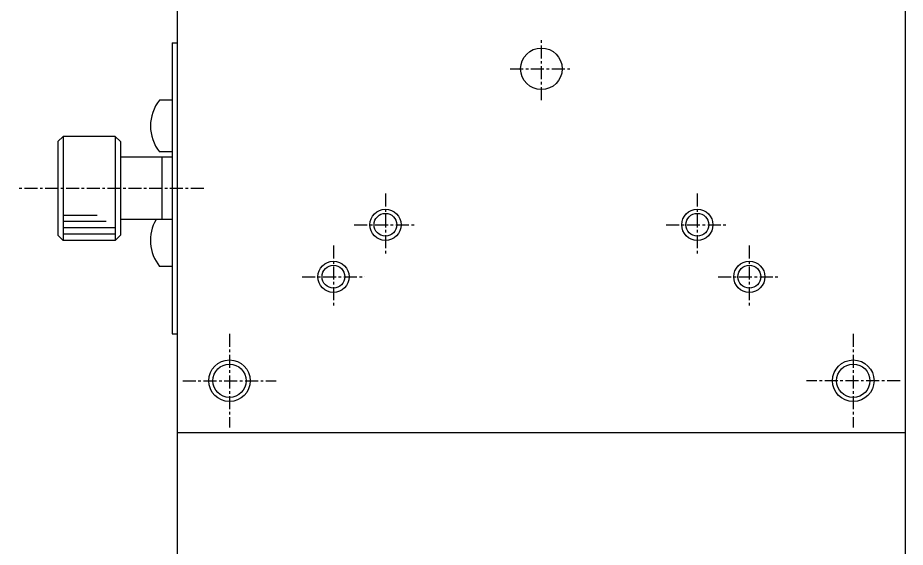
# Model space of a CAD drawing. Extents: x 79 to 327, y 129 to 372.
# Drawn here: x 228.2 to 313.6, y 229 to 279.9 of the extents above; entities that cross this region are included whole.
import ezdxf

# ---------------------------------------------------------------- set-up
doc = ezdxf.new("R2010")
doc.units = 0
doc.linetypes.add('CENTER', pattern=[2, 1.25, -0.25, 0.25, -0.25])
doc.layers.get('0').update_dxf_attribs({"linetype": 'CONTINUOUS'})
doc.layers.add('CENTER', color=1, linetype='CENTER')

msp = doc.modelspace()

# ---------------------------------------------------------------- linework, layer by layer
at = {"color": 7, "linetype": 'CONTINUOUS'}
for p, q in [((243.6, 216.01), (243.6, 309.01)), ((313.6, 309.01), (313.6, 241.01)), ((313.6, 309.01), (313.6, 216.01)), ((243.1, 277.51), (243.6, 277.51)), ((243.1, 277.51), (243.1, 249.51)), ((243.1, 272.01), (241.878, 272.01)), ((232.1, 268.01), (232.6, 268.51)), ((237.6, 268.51), (232.6, 268.51)), ((237.6, 268.51), (238.1, 268.01)), ((232.1, 268.01), (232.1, 259.01)), ((238.1, 268.01), (238.1, 259.01)), ((243.1, 266.51), (238.1, 266.51)), ((243.1, 267.01), (241.878, 267.01)), ((242.1, 266.51), (242.1, 260.51)), ((243.1, 260.51), (238.1, 260.51)), ((232.6, 258.51), (232.1, 259.01)), ((238.1, 259.01), (237.6, 258.51)), ((237.6, 258.51), (232.6, 258.51)), ((243.1, 256.01), (241.878, 256.01)), ((243.1, 249.51), (243.6, 249.51)), ((313.6, 240.01), (243.6, 240.01))]:
    msp.add_line(p, q, dxfattribs=at)
at = {"color": 3, "linetype": 'CONTINUOUS'}
for p, q in [((232.6, 268.51), (232.6, 258.51)), ((237.6, 268.51), (237.6, 258.51)), ((235.866, 260.91), (232.6, 260.91)), ((236.737, 260.31), (232.6, 260.31)), ((237.6, 259.71), (232.6, 259.71)), ((237.6, 259.11), (232.6, 259.11))]:
    msp.add_line(p, q, dxfattribs=at)
at = {"color": 7, "linetype": 'CONTINUOUS'}
for centre, radius in [((278.6, 275.01), 2), ((263.6, 260.01), 1.1), ((293.6, 260.01), 1.1), ((258.6, 255.01), 1.1), ((298.6, 255.01), 1.1), ((248.6, 245.01), 1.6), ((308.6, 245.01), 1.6)]:
    msp.add_circle(centre, radius, dxfattribs=at)
at = {"color": 3, "linetype": 'CONTINUOUS'}
for centre, radius in [((263.6, 260.01), 1.5), ((293.6, 260.01), 1.5), ((258.6, 255.01), 1.5), ((298.6, 255.01), 1.5), ((248.6, 245.01), 2), ((308.6, 245.01), 2)]:
    msp.add_circle(centre, radius, dxfattribs=at)
at = {"color": 7, "linetype": 'CONTINUOUS'}
for centre, start in [((245, 269.51), 141.31781), ((245, 258.51), 149.99998)]:
    msp.add_arc(centre, 4, start, 218.68219, dxfattribs=at)
at = {"layer": 'CENTER', "color": 1, "linetype": 'CENTER'}
for p, q in [((278.6, 272.01), (278.6, 278.01)), ((275.6, 275.01), (281.6, 275.01)), ((246.124, 263.51), (228.232, 263.51)), ((263.6, 263.01), (263.6, 257.01)), ((293.6, 263.01), (293.6, 257.01)), ((260.6, 260.01), (266.6, 260.01)), ((290.6, 260.01), (296.6, 260.01)), ((258.6, 258.01), (258.6, 252.01)), ((298.6, 258.01), (298.6, 252.01)), ((255.6, 255.01), (261.6, 255.01)), ((295.6, 255.01), (301.6, 255.01)), ((248.6, 249.51), (248.6, 240.51)), ((308.6, 249.51), (308.6, 240.51)), ((244.1, 245.01), (253.1, 245.01)), ((313.1, 245.01), (304.1, 245.01))]:
    msp.add_line(p, q, dxfattribs=at)

doc.saveas('drawing.dxf')
